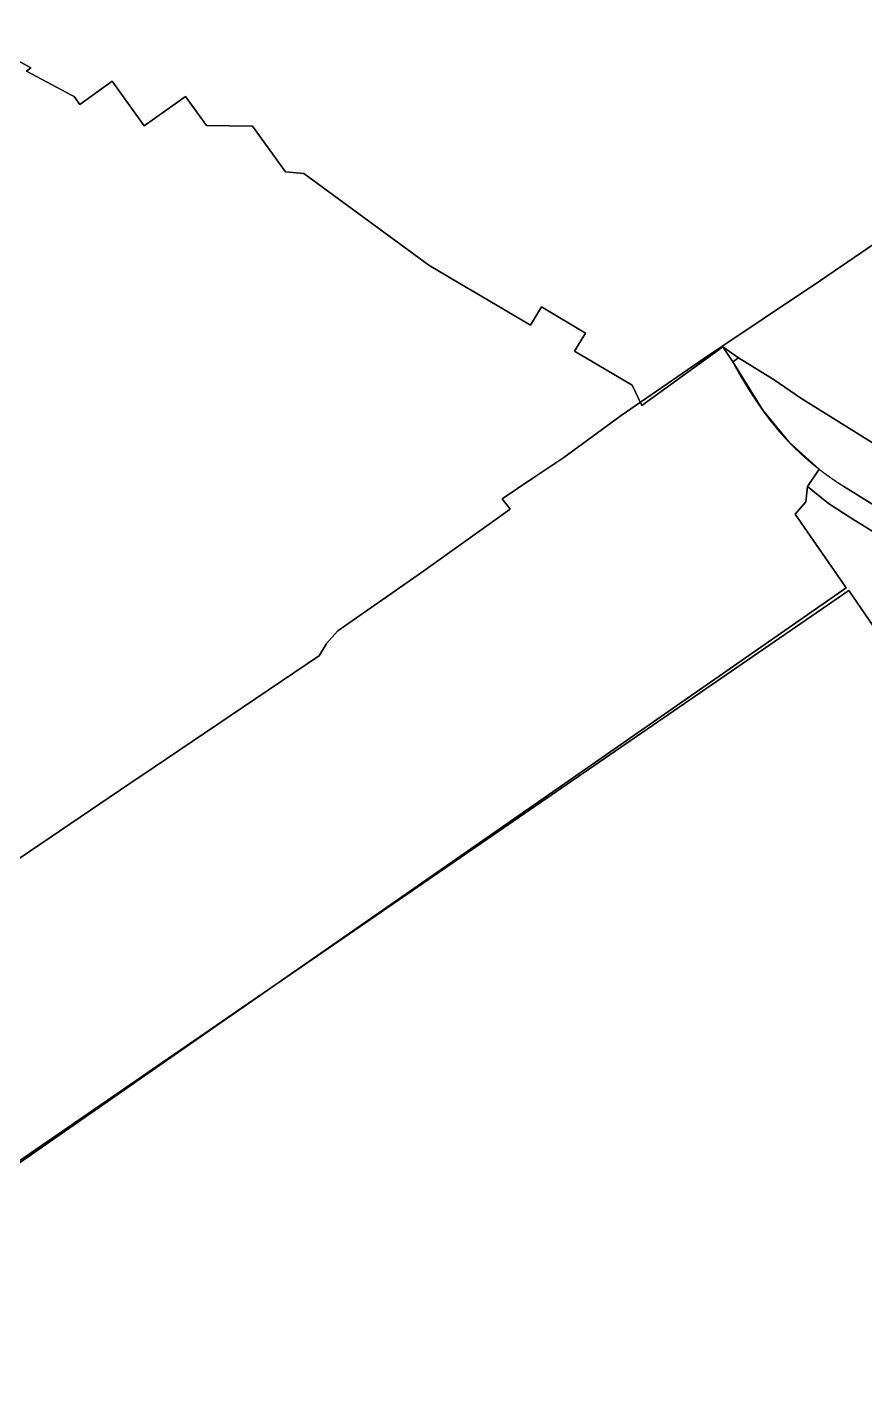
# Model space of a CAD drawing. Header units: inches. Extents: x 11258954 to 11313122, y 3645444 to 3695200.
# Drawn here: x 11295531 to 11296725, y 3674769 to 3676724 of the extents above; entities that cross this region are included whole.
import ezdxf

# ---------------------------------------------------------------- set-up
doc = ezdxf.new("R2010")
doc.units = ezdxf.units.IN
doc.header["$MEASUREMENT"] = 0
for name, color, linetype in [('SchoolBoardDistrict', 253, 'Continuous'), ('SchoolZone_Elementary', 251, 'Continuous'), ('SchoolZone_High', 63, 'Continuous'), ('SchoolZone_Middle', 154, 'Continuous')]:
    doc.layers.add(name, color=color, linetype=linetype)

msp = doc.modelspace()

# ---------------------------------------------------------------- linework, layer by layer
at = {"layer": 'SchoolBoardDistrict'}
for points in [[(11296749, 3676422.5), (11296662, 3676363), (11296581.699, 3676309.087), (11296528.523, 3676273.3855), (11296503, 3676256.25), (11296465, 3676230), (11296378, 3676170.5), (11296296, 3676110.25), (11296252, 3676080.875), (11296229.9935, 3676066.183), (11296208.1935, 3676051.629), (11296208.028, 3676051.5185), (11296208, 3676051.5), (11296208.028, 3676051.4635), (11296208.0565, 3676051.4275), (11296211.431, 3676047.07), (11296217.92, 3676038.6925), (11296217.9475, 3676038.657), (11296219.4295, 3676036.7455), (11296219.456, 3676036.7095), (11296093, 3675946.5), (11295973.9695, 3675863.049), (11295973.443, 3675862.471), (11295957.643, 3675845.1405), (11295957.0925, 3675844.206), (11295957.0795, 3675844.184), (11295947.66, 3675828.201), (11295947.606, 3675828.1095), (11295693.026, 3675655.768), (11295693, 3675655.75), (11295692.6885, 3675655.5945), (11295692, 3675655.25), (11295506.208, 3675529.3245)], [(11295506.208, 3675529.3245), (11295692, 3675655.25), (11295692.6885, 3675655.5945), (11295693, 3675655.75), (11295693.026, 3675655.768), (11295947.606, 3675828.1095), (11295947.66, 3675828.201), (11295957.0795, 3675844.184), (11295957.0925, 3675844.206), (11295957.643, 3675845.1405), (11295973.443, 3675862.471), (11295973.9695, 3675863.049), (11296093, 3675946.5), (11296219.456, 3676036.7095), (11296219.4295, 3676036.7455), (11296217.9475, 3676038.657), (11296217.92, 3676038.6925), (11296211.431, 3676047.07), (11296208.0565, 3676051.4275), (11296208.028, 3676051.4635), (11296208, 3676051.5), (11296208.028, 3676051.5185), (11296208.1935, 3676051.629), (11296229.9935, 3676066.183), (11296252, 3676080.875), (11296296, 3676110.25), (11296378, 3676170.5), (11296465, 3676230), (11296503, 3676256.25), (11296528.523, 3676273.3855), (11296581.699, 3676309.087), (11296662, 3676363), (11296749, 3676422.5)]]:
    msp.add_lwpolyline(points, dxfattribs=at)
at = {"layer": 'SchoolZone_Elementary'}
for points in [[(11295432, 3676724, 0), (11295536, 3676666.25, 0), (11295530, 3676661.75, 0), (11295594, 3676627.5, 0), (11295598, 3676625.5, 0), (11295606, 3676614, 0), (11295652, 3676647.25, 0), (11295697.6075, 3676583.733, 0), (11295756.756, 3676625.3835, 0), (11295786.3065, 3676584.253, 0), (11295852.221, 3676583.3085, 0), (11295899.221, 3676517.89, 0), (11295925.5265, 3676515.5485, 0), (11296103.6705, 3676384.7265, 0), (11296159.6415, 3676351.678, 0), (11296161.7055, 3676350.4595, 0), (11296248.7215, 3676299.0805, 0), (11296264.304, 3676325.474, 0), (11296326.8665, 3676287.9355, 0), (11296311.2605, 3676262.1505, 0), (11296383.2925, 3676219.622, 0), (11296393.7725, 3676213.4345, 0), (11296407.174, 3676184.658, 0), (11296522.8535, 3676268.1175, 0), (11296537.021, 3676246.9685, 0), (11296579.7195, 3676177.854, 0), (11296616.8636, 3676132.7589, 0), (11296660.1805, 3676093.5555, 0), (11296643.789, 3676069.068, 0), (11296641.086, 3676047.033, 0), (11296626.12, 3676029.733, 0), (11296698.954, 3675924.5345, 0), (11295884.1395, 3675357.5965, 0), (11295762.461, 3675272.934, 0), (11295096.654, 3674809.6735, 0)], [(11296763.808, 3676114.169, 0), (11296634.0025, 3676194.952, 0), (11296595.9585, 3676221.341, 0), (11296545.277, 3676252.646, 0), (11296522.8535, 3676268.1175, 0), (11296407.174, 3676184.658, 0), (11296393.7725, 3676213.4345, 0), (11296383.2925, 3676219.622, 0), (11296311.2605, 3676262.1505, 0), (11296326.8665, 3676287.9355, 0), (11296264.304, 3676325.474, 0), (11296248.7215, 3676299.0805, 0), (11296161.7055, 3676350.4595, 0), (11296159.6415, 3676351.678, 0), (11296103.6705, 3676384.7265, 0), (11295925.5265, 3676515.5485, 0), (11295899.221, 3676517.89, 0), (11295852.221, 3676583.3085, 0), (11295786.3065, 3676584.253, 0), (11295756.756, 3676625.3835, 0), (11295697.6075, 3676583.733, 0), (11295652, 3676647.25, 0), (11295606, 3676614, 0), (11295598, 3676625.5, 0), (11295594, 3676627.5, 0), (11295530, 3676661.75, 0), (11295536, 3676666.25, 0), (11295432, 3676724, 0)], [(11295096.654, 3674809.6735, 0), (11295762.461, 3675272.934, 0), (11295884.1395, 3675357.5965, 0), (11296698.954, 3675924.5345, 0), (11296626.12, 3676029.733, 0), (11296641.086, 3676047.033, 0), (11296643.789, 3676069.068, 0), (11296660.1805, 3676093.5555, 0), (11296616.8636, 3676132.7589, 0), (11296579.7195, 3676177.854, 0), (11296537.021, 3676246.9685, 0), (11296522.8535, 3676268.1175, 0), (11296545.277, 3676252.646, 0), (11296595.9585, 3676221.341, 0), (11296634.0025, 3676194.952, 0), (11296763.808, 3676114.169, 0)]]:
    msp.add_polyline3d(points, dxfattribs=at)
at = {"layer": 'SchoolZone_High'}
for points in [[(11296763.808, 3676114.169, 0), (11296634.0025, 3676194.952, 0), (11296595.9585, 3676221.341, 0), (11296545.277, 3676252.646, 0), (11296537.021, 3676246.9685, 0), (11296537.621, 3676245.8495, 0), (11296537.774, 3676245.5635, 0), (11296538.223, 3676244.7305, 0), (11296538.5305, 3676244.1605, 0), (11296538.8275, 3676243.613, 0), (11296539.2905, 3676242.7595, 0), (11296539.4335, 3676242.497, 0), (11296540.042, 3676241.3825, 0), (11296540.054, 3676241.36, 0), (11296540.653, 3676240.2685, 0), (11296540.821, 3676239.963, 0), (11296541.266, 3676239.156, 0), (11296541.591, 3676238.5675, 0), (11296541.881, 3676238.045, 0), (11296542.365, 3676237.1735, 0), (11296542.498, 3676236.935, 0), (11296543.1175, 3676235.8255, 0), (11296543.142, 3676235.782, 0), (11296543.739, 3676234.7185, 0), (11296543.9225, 3676234.392, 0), (11296544.3635, 3676233.6115, 0), (11296544.7065, 3676233.0045, 0), (11296544.9895, 3676232.507, 0), (11296545.494, 3676231.6185, 0), (11296545.617, 3676231.403, 0), (11296546.2475, 3676230.299, 0), (11296546.2845, 3676230.2345, 0), (11296546.88, 3676229.1975, 0), (11296547.0785, 3676228.852, 0), (11296547.5145, 3676228.0975, 0), (11296547.876, 3676227.472, 0), (11296548.1515, 3676226.998, 0), (11296548.677, 3676226.094, 0), (11296548.79, 3676225.9005, 0), (11296549.4305, 3676224.8045, 0), (11296549.4815, 3676224.7175, 0), (11296550.0745, 3676223.709, 0), (11296550.289, 3676223.3435, 0), (11296550.7195, 3676222.6145, 0), (11296551.1, 3676221.971, 0), (11296551.3665, 3676221.5225, 0), (11296551.9145, 3676220.601, 0), (11296552.0165, 3676220.43, 0), (11296552.668, 3676219.3395, 0), (11296552.732, 3676219.2325, 0), (11296553.322, 3676218.2505, 0), (11296553.553, 3676217.8665, 0), (11296553.9775, 3676217.164, 0), (11296554.3775, 3676216.5025, 0), (11296554.636, 3676216.077, 0), (11296555.2055, 3676215.14, 0), (11296555.296, 3676214.9915, 0), (11296555.9585, 3676213.9075, 0), (11296556.0365, 3676213.78, 0), (11296556.623, 3676212.8255, 0), (11296556.871, 3676212.422, 0), (11296557.2895, 3676211.744, 0), (11296557.7085, 3676211.0655, 0), (11296557.958, 3676210.6635, 0), (11296558.55, 3676209.7115, 0), (11296558.629, 3676209.585, 0), (11296559.3015, 3676208.508, 0), (11296559.394, 3676208.36, 0), (11296559.9765, 3676207.4325, 0), (11296560.242, 3676207.01, 0), (11296560.6535, 3676206.358, 0), (11296561.093, 3676205.662, 0), (11296561.333, 3676205.284, 0), (11296561.9475, 3676204.3165, 0), (11296562.014, 3676204.212, 0), (11296562.6975, 3676203.141, 0), (11296562.805, 3676202.973, 0), (11296563.383, 3676202.0725, 0), (11296563.666, 3676201.6315, 0), (11296564.0705, 3676201.004, 0), (11296564.53, 3676200.292, 0), (11296564.76, 3676199.937, 0), (11296565.3975, 3676198.9545, 0), (11296565.4515, 3676198.8715, 0), (11296566.1455, 3676197.8075, 0), (11296566.2685, 3676197.6195, 0), (11296566.8415, 3676196.7455, 0), (11296567.1425, 3676196.2865, 0), (11296567.5395, 3676195.684, 0), (11296568.0195, 3676194.956, 0), (11296568.2395, 3676194.624, 0), (11296568.9005, 3676193.627, 0), (11296568.9415, 3676193.565, 0), (11296569.6455, 3676192.508, 0), (11296569.784, 3676192.3005, 0), (11296570.352, 3676191.4525, 0), (11296570.671, 3676190.9765, 0), (11296571.0605, 3676190.398, 0), (11296571.5615, 3676189.654, 0), (11296571.771, 3676189.345, 0), (11296572.455, 3676188.334, 0), (11296572.4825, 3676188.2935, 0), (11296573.1975, 3676187.243, 0), (11296573.352, 3676187.0165, 0), (11296573.914, 3676186.195, 0), (11296574.252, 3676185.701, 0), (11296574.6325, 3676185.1475, 0), (11296575.155, 3676184.3875, 0), (11296575.353, 3676184.101, 0), (11296576.0615, 3676183.076, 0), (11296576.075, 3676183.0565, 0), (11296576.8, 3676182.013, 0), (11296576.971, 3676181.7675, 0), (11296577.527, 3676180.9715, 0), (11296577.884, 3676180.4605, 0), (11296578.2555, 3676179.931, 0), (11296578.8, 3676179.156, 0), (11296578.9865, 3676178.8915, 0), (11296579.7195, 3676177.854, 0), (11296580.293, 3676177.046, 0), (11296580.4475, 3676176.8285, 0), (11296580.869, 3676176.239, 0), (11296581.179, 3676175.8055, 0), (11296581.446, 3676175.4345, 0), (11296581.9135, 3676174.785, 0), (11296582.0255, 3676174.6305, 0), (11296582.607, 3676173.827, 0), (11296582.651, 3676173.7665, 0), (11296583.1905, 3676173.0265, 0), (11296583.392, 3676172.7505, 0), (11296583.7765, 3676172.227, 0), (11296584.1365, 3676171.737, 0), (11296584.364, 3676171.4285, 0), (11296584.8835, 3676170.7255, 0), (11296584.9535, 3676170.6315, 0), (11296585.5445, 3676169.8365, 0), (11296585.634, 3676169.7165, 0), (11296586.138, 3676169.0425, 0), (11296586.3875, 3676168.7095, 0), (11296586.7335, 3676168.2505, 0), (11296587.1445, 3676167.7055, 0), (11296587.331, 3676167.4595, 0), (11296587.9045, 3676166.7035, 0), (11296587.93, 3676166.67, 0), (11296588.5315, 3676165.882, 0), (11296588.6675, 3676165.704, 0), (11296589.1345, 3676165.0965, 0), (11296589.434, 3676164.707, 0), (11296589.7405, 3676164.311, 0), (11296590.2035, 3676163.712, 0), (11296590.3475, 3676163.5275, 0), (11296590.956, 3676162.7455, 0), (11296590.976, 3676162.72, 0), (11296591.567, 3676161.9655, 0), (11296591.7515, 3676161.73, 0), (11296592.18, 3676161.186, 0), (11296592.53, 3676160.7425, 0), (11296592.7945, 3676160.409, 0), (11296593.312, 3676159.7575, 0), (11296593.411, 3676159.6335, 0), (11296594.03, 3676158.8585, 0), (11296594.097, 3676158.775, 0), (11296594.6505, 3676158.0865, 0), (11296594.885, 3676157.795, 0), (11296595.273, 3676157.3155, 0), (11296595.676, 3676156.8175, 0), (11296595.8975, 3676156.5455, 0), (11296596.47, 3676155.8425, 0), (11296596.524, 3676155.777, 0), (11296597.152, 3676155.0105, 0), (11296597.2675, 3676154.87, 0), (11296597.7825, 3676154.2455, 0), (11296598.0675, 3676153.9, 0), (11296598.4145, 3676153.482, 0), (11296598.871, 3676152.9325, 0), (11296599.048, 3676152.7205, 0), (11296599.6775, 3676151.9675, 0), (11296599.684, 3676151.9595, 0), (11296600.3215, 3676151.201, 0), (11296600.4865, 3676151.005, 0), (11296600.9615, 3676150.444, 0), (11296601.299, 3676150.0455, 0), (11296601.603, 3676149.6885, 0), (11296602.1145, 3676149.088, 0), (11296602.246, 3676148.9345, 0), (11296602.891, 3676148.182, 0), (11296602.933, 3676148.133, 0), (11296603.5385, 3676147.4315, 0), (11296603.7545, 3676147.181, 0), (11296604.187, 3676146.6825, 0), (11296604.579, 3676146.2315, 0), (11296604.838, 3676145.9345, 0), (11296605.406, 3676145.2845, 0), (11296605.49, 3676145.189, 0), (11296606.145, 3676144.444, 0), (11296606.2365, 3676144.34, 0), (11296606.8015, 3676143.702, 0), (11296607.07, 3676143.3985, 0), (11296607.459, 3676142.961, 0), (11296607.906, 3676142.459, 0), (11296608.119, 3676142.221, 0), (11296608.7455, 3676141.5225, 0), (11296608.781, 3676141.483, 0), (11296609.4445, 3676140.7475, 0), (11296609.5875, 3676140.589, 0), (11296610.11, 3676140.013, 0), (11296610.4325, 3676139.6575, 0), (11296610.777, 3676139.2805, 0), (11296611.281, 3676138.729, 0), (11296611.4465, 3676138.5485, 0), (11296612.1165, 3676137.819, 0), (11296612.1315, 3676137.803, 0), (11296612.79, 3676137.091, 0), (11296612.9855, 3676136.88, 0), (11296613.4645, 3676136.3655, 0), (11296613.8425, 3676135.9595, 0), (11296614.141, 3676135.6405, 0), (11296614.702, 3676135.0415, 0), (11296614.8185, 3676134.9175, 0), (11296615.4985, 3676134.1965, 0), (11296615.5645, 3676134.1265, 0), (11296616.1805, 3676133.477, 0), (11296616.43, 3676133.214, 0), (11296616.864, 3676132.7595, 0), (11296617.298, 3676132.3045, 0), (11296617.549, 3676132.043, 0), (11296618.1695, 3676131.3975, 0), (11296618.236, 3676131.329, 0), (11296618.9245, 3676130.616, 0), (11296619.043, 3676130.4935, 0), (11296619.6155, 3676129.905, 0), (11296619.92, 3676129.592, 0), (11296620.307, 3676129.196, 0), (11296620.7995, 3676128.693, 0), (11296621.001, 3676128.488, 0), (11296621.682, 3676127.797, 0), (11296621.6965, 3676127.7825, 0), (11296622.3945, 3676127.078, 0), (11296622.5675, 3676126.904, 0), (11296623.094, 3676126.376, 0), (11296623.4555, 3676126.014, 0), (11296623.795, 3676125.676, 0), (11296624.3465, 3676125.126, 0), (11296624.4975, 3676124.9765, 0), (11296625.202, 3676124.279, 0), (11296625.24, 3676124.2415, 0), (11296625.908, 3676123.5845, 0), (11296626.1365, 3676123.3595, 0), (11296626.616, 3676122.891, 0), (11296627.0355, 3676122.4805, 0), (11296627.3255, 3676122.199, 0), (11296627.9375, 3676121.604, 0), (11296628.037, 3676121.508, 0), (11296628.7495, 3676120.82, 0), (11296628.842, 3676120.7305, 0), (11296629.4645, 3676120.1335, 0), (11296629.7495, 3676119.86, 0), (11296630.181, 3676119.449, 0), (11296630.66, 3676118.9925, 0), (11296630.8995, 3676118.765, 0), (11296631.5725, 3676118.1275, 0), (11296631.619, 3676118.0835, 0), (11296632.3405, 3676117.405, 0), (11296632.4885, 3676117.2655, 0), (11296633.0635, 3676116.7275, 0), (11296633.4065, 3676116.4065, 0), (11296633.789, 3676116.0505, 0), (11296634.3275, 3676115.55, 0), (11296634.515, 3676115.377, 0), (11296635.2435, 3676114.704, 0), (11296635.2515, 3676114.697, 0), (11296635.9735, 3676114.0345, 0), (11296636.178, 3676113.8465, 0), (11296636.705, 3676113.366, 0), (11296637.107, 3676112.999, 0), (11296637.438, 3676112.699, 0), (11296638.0385, 3676112.1545, 0), (11296638.173, 3676112.033, 0), (11296638.9095, 3676111.3705, 0), (11296638.973, 3676111.313, 0), (11296639.6475, 3676110.709, 0), (11296639.91, 3676110.474, 0), (11296640.3875, 3676110.0495, 0), (11296640.8495, 3676109.6385, 0), (11296641.1285, 3676109.392, 0), (11296641.792, 3676108.8055, 0), (11296641.872, 3676108.735, 0), (11296642.6165, 3676108.0815, 0), (11296642.7365, 3676107.976, 0), (11296643.3625, 3676107.43, 0), (11296643.684, 3676107.149, 0), (11296644.1105, 3676106.7795, 0), (11296644.634, 3676106.325, 0), (11296644.86, 3676106.13, 0), (11296645.587, 3676105.504, 0), (11296645.6105, 3676105.484, 0), (11296646.364, 3676104.839, 0), (11296646.542, 3676104.6865, 0), (11296647.1185, 3676104.196, 0), (11296647.5, 3676103.8715, 0), (11296647.874, 3676103.5555, 0), (11296648.4605, 3676103.0595, 0), (11296648.6315, 3676102.9155, 0), (11296649.3905, 3676102.278, 0), (11296649.423, 3676102.251, 0), (11296650.151, 3676101.6435, 0), (11296650.3885, 3676101.445, 0), (11296650.913, 3676101.01, 0), (11296651.3565, 3676100.642, 0), (11296651.6765, 3676100.3785, 0), (11296652.327, 3676099.8425, 0), (11296652.442, 3676099.7485, 0), (11296653.2095, 3676099.12, 0), (11296653.3, 3676099.046, 0), (11296653.9775, 3676098.495, 0), (11296654.2755, 3676098.2525, 0), (11296654.748, 3676097.8705, 0), (11296655.2535, 3676097.462, 0), (11296655.5195, 3676097.2485, 0), (11296656.234, 3676096.6745, 0), (11296656.2925, 3676096.6275, 0), (11296657.067, 3676096.0095, 0), (11296657.217, 3676095.89, 0), (11296657.843, 3676095.3935, 0), (11296658.2025, 3676095.1085, 0), (11296658.6205, 3676094.7795, 0), (11296659.19, 3676094.3305, 0), (11296659.4, 3676094.166, 0), (11296660.1805, 3676093.5555, 0), (11296643.789, 3676069.068, 0), (11296641.086, 3676047.033, 0), (11296626.12, 3676029.733, 0), (11296698.954, 3675924.5345, 0), (11295884.1395, 3675357.5965, 0), (11295762.461, 3675272.934, 0), (11295096.654, 3674809.6735, 0)], [(11295096.654, 3674809.6735, 0), (11295762.461, 3675272.934, 0), (11295884.1395, 3675357.5965, 0), (11296698.954, 3675924.5345, 0), (11296626.12, 3676029.733, 0), (11296641.086, 3676047.033, 0), (11296643.789, 3676069.068, 0), (11296660.1805, 3676093.5555, 0), (11296659.4, 3676094.166, 0), (11296659.19, 3676094.3305, 0), (11296658.6205, 3676094.7795, 0), (11296658.2025, 3676095.1085, 0), (11296657.843, 3676095.3935, 0), (11296657.217, 3676095.89, 0), (11296657.067, 3676096.0095, 0), (11296656.2925, 3676096.6275, 0), (11296656.234, 3676096.6745, 0), (11296655.5195, 3676097.2485, 0), (11296655.2535, 3676097.462, 0), (11296654.748, 3676097.8705, 0), (11296654.2755, 3676098.2525, 0), (11296653.9775, 3676098.495, 0), (11296653.3, 3676099.046, 0), (11296653.2095, 3676099.12, 0), (11296652.442, 3676099.7485, 0), (11296652.327, 3676099.8425, 0), (11296651.6765, 3676100.3785, 0), (11296651.3565, 3676100.642, 0), (11296650.913, 3676101.01, 0), (11296650.3885, 3676101.445, 0), (11296650.151, 3676101.6435, 0), (11296649.423, 3676102.251, 0), (11296649.3905, 3676102.278, 0), (11296648.6315, 3676102.9155, 0), (11296648.4605, 3676103.0595, 0), (11296647.874, 3676103.5555, 0), (11296647.5, 3676103.8715, 0), (11296647.1185, 3676104.196, 0), (11296646.542, 3676104.6865, 0), (11296646.364, 3676104.839, 0), (11296645.6105, 3676105.484, 0), (11296645.587, 3676105.504, 0), (11296644.86, 3676106.13, 0), (11296644.634, 3676106.325, 0), (11296644.1105, 3676106.7795, 0), (11296643.684, 3676107.149, 0), (11296643.3625, 3676107.43, 0), (11296642.7365, 3676107.976, 0), (11296642.6165, 3676108.0815, 0), (11296641.872, 3676108.735, 0), (11296641.792, 3676108.8055, 0), (11296641.1285, 3676109.392, 0), (11296640.8495, 3676109.6385, 0), (11296640.3875, 3676110.0495, 0), (11296639.91, 3676110.474, 0), (11296639.6475, 3676110.709, 0), (11296638.973, 3676111.313, 0), (11296638.9095, 3676111.3705, 0), (11296638.173, 3676112.033, 0), (11296638.0385, 3676112.1545, 0), (11296637.438, 3676112.699, 0), (11296637.107, 3676112.999, 0), (11296636.705, 3676113.366, 0), (11296636.178, 3676113.8465, 0), (11296635.9735, 3676114.0345, 0), (11296635.2515, 3676114.697, 0), (11296635.2435, 3676114.704, 0), (11296634.515, 3676115.377, 0), (11296634.3275, 3676115.55, 0), (11296633.789, 3676116.0505, 0), (11296633.4065, 3676116.4065, 0), (11296633.0635, 3676116.7275, 0), (11296632.4885, 3676117.2655, 0), (11296632.3405, 3676117.405, 0), (11296631.619, 3676118.0835, 0), (11296631.5725, 3676118.1275, 0), (11296630.8995, 3676118.765, 0), (11296630.66, 3676118.9925, 0), (11296630.181, 3676119.449, 0), (11296629.7495, 3676119.86, 0), (11296629.4645, 3676120.1335, 0), (11296628.842, 3676120.7305, 0), (11296628.7495, 3676120.82, 0), (11296628.037, 3676121.508, 0), (11296627.9375, 3676121.604, 0), (11296627.3255, 3676122.199, 0), (11296627.0355, 3676122.4805, 0), (11296626.616, 3676122.891, 0), (11296626.1365, 3676123.3595, 0), (11296625.908, 3676123.5845, 0), (11296625.24, 3676124.2415, 0), (11296625.202, 3676124.279, 0), (11296624.4975, 3676124.9765, 0), (11296624.3465, 3676125.126, 0), (11296623.795, 3676125.676, 0), (11296623.4555, 3676126.014, 0), (11296623.094, 3676126.376, 0), (11296622.5675, 3676126.904, 0), (11296622.3945, 3676127.078, 0), (11296621.6965, 3676127.7825, 0), (11296621.682, 3676127.797, 0), (11296621.001, 3676128.488, 0), (11296620.7995, 3676128.693, 0), (11296620.307, 3676129.196, 0), (11296619.92, 3676129.592, 0), (11296619.6155, 3676129.905, 0), (11296619.043, 3676130.4935, 0), (11296618.9245, 3676130.616, 0), (11296618.236, 3676131.329, 0), (11296618.1695, 3676131.3975, 0), (11296617.549, 3676132.043, 0), (11296617.298, 3676132.3045, 0), (11296616.864, 3676132.7595, 0), (11296616.43, 3676133.214, 0), (11296616.1805, 3676133.477, 0), (11296615.5645, 3676134.1265, 0), (11296615.4985, 3676134.1965, 0), (11296614.8185, 3676134.9175, 0), (11296614.702, 3676135.0415, 0), (11296614.141, 3676135.6405, 0), (11296613.8425, 3676135.9595, 0), (11296613.4645, 3676136.3655, 0), (11296612.9855, 3676136.88, 0), (11296612.79, 3676137.091, 0), (11296612.1315, 3676137.803, 0), (11296612.1165, 3676137.819, 0), (11296611.4465, 3676138.5485, 0), (11296611.281, 3676138.729, 0), (11296610.777, 3676139.2805, 0), (11296610.4325, 3676139.6575, 0), (11296610.11, 3676140.013, 0), (11296609.5875, 3676140.589, 0), (11296609.4445, 3676140.7475, 0), (11296608.781, 3676141.483, 0), (11296608.7455, 3676141.5225, 0), (11296608.119, 3676142.221, 0), (11296607.906, 3676142.459, 0), (11296607.459, 3676142.961, 0), (11296607.07, 3676143.3985, 0), (11296606.8015, 3676143.702, 0), (11296606.2365, 3676144.34, 0), (11296606.145, 3676144.444, 0), (11296605.49, 3676145.189, 0), (11296605.406, 3676145.2845, 0), (11296604.838, 3676145.9345, 0), (11296604.579, 3676146.2315, 0), (11296604.187, 3676146.6825, 0), (11296603.7545, 3676147.181, 0), (11296603.5385, 3676147.4315, 0), (11296602.933, 3676148.133, 0), (11296602.891, 3676148.182, 0), (11296602.246, 3676148.9345, 0), (11296602.1145, 3676149.088, 0), (11296601.603, 3676149.6885, 0), (11296601.299, 3676150.0455, 0), (11296600.9615, 3676150.444, 0), (11296600.4865, 3676151.005, 0), (11296600.3215, 3676151.201, 0), (11296599.684, 3676151.9595, 0), (11296599.6775, 3676151.9675, 0), (11296599.048, 3676152.7205, 0), (11296598.871, 3676152.9325, 0), (11296598.4145, 3676153.482, 0), (11296598.0675, 3676153.9, 0), (11296597.7825, 3676154.2455, 0), (11296597.2675, 3676154.87, 0), (11296597.152, 3676155.0105, 0), (11296596.524, 3676155.777, 0), (11296596.47, 3676155.8425, 0), (11296595.8975, 3676156.5455, 0), (11296595.676, 3676156.8175, 0), (11296595.273, 3676157.3155, 0), (11296594.885, 3676157.795, 0), (11296594.6505, 3676158.0865, 0), (11296594.097, 3676158.775, 0), (11296594.03, 3676158.8585, 0), (11296593.411, 3676159.6335, 0), (11296593.312, 3676159.7575, 0), (11296592.7945, 3676160.409, 0), (11296592.53, 3676160.7425, 0), (11296592.18, 3676161.186, 0), (11296591.7515, 3676161.73, 0), (11296591.567, 3676161.9655, 0), (11296590.976, 3676162.72, 0), (11296590.956, 3676162.7455, 0), (11296590.3475, 3676163.5275, 0), (11296590.2035, 3676163.712, 0), (11296589.7405, 3676164.311, 0), (11296589.434, 3676164.707, 0), (11296589.1345, 3676165.0965, 0), (11296588.6675, 3676165.704, 0), (11296588.5315, 3676165.882, 0), (11296587.93, 3676166.67, 0), (11296587.9045, 3676166.7035, 0), (11296587.331, 3676167.4595, 0), (11296587.1445, 3676167.7055, 0), (11296586.7335, 3676168.2505, 0), (11296586.3875, 3676168.7095, 0), (11296586.138, 3676169.0425, 0), (11296585.634, 3676169.7165, 0), (11296585.5445, 3676169.8365, 0), (11296584.9535, 3676170.6315, 0), (11296584.8835, 3676170.7255, 0), (11296584.364, 3676171.4285, 0), (11296584.1365, 3676171.737, 0), (11296583.7765, 3676172.227, 0), (11296583.392, 3676172.7505, 0), (11296583.1905, 3676173.0265, 0), (11296582.651, 3676173.7665, 0), (11296582.607, 3676173.827, 0), (11296582.0255, 3676174.6305, 0), (11296581.9135, 3676174.785, 0), (11296581.446, 3676175.4345, 0), (11296581.179, 3676175.8055, 0), (11296580.869, 3676176.239, 0), (11296580.4475, 3676176.8285, 0), (11296580.293, 3676177.046, 0), (11296579.7195, 3676177.854, 0), (11296578.9865, 3676178.8915, 0), (11296578.8, 3676179.156, 0), (11296578.2555, 3676179.931, 0), (11296577.884, 3676180.4605, 0), (11296577.527, 3676180.9715, 0), (11296576.971, 3676181.7675, 0), (11296576.8, 3676182.013, 0), (11296576.075, 3676183.0565, 0), (11296576.0615, 3676183.076, 0), (11296575.353, 3676184.101, 0), (11296575.155, 3676184.3875, 0), (11296574.6325, 3676185.1475, 0), (11296574.252, 3676185.701, 0), (11296573.914, 3676186.195, 0), (11296573.352, 3676187.0165, 0), (11296573.1975, 3676187.243, 0), (11296572.4825, 3676188.2935, 0), (11296572.455, 3676188.334, 0), (11296571.771, 3676189.345, 0), (11296571.5615, 3676189.654, 0), (11296571.0605, 3676190.398, 0), (11296570.671, 3676190.9765, 0), (11296570.352, 3676191.4525, 0), (11296569.784, 3676192.3005, 0), (11296569.6455, 3676192.508, 0), (11296568.9415, 3676193.565, 0), (11296568.9005, 3676193.627, 0), (11296568.2395, 3676194.624, 0), (11296568.0195, 3676194.956, 0), (11296567.5395, 3676195.684, 0), (11296567.1425, 3676196.2865, 0), (11296566.8415, 3676196.7455, 0), (11296566.2685, 3676197.6195, 0), (11296566.1455, 3676197.8075, 0), (11296565.4515, 3676198.8715, 0), (11296565.3975, 3676198.9545, 0), (11296564.76, 3676199.937, 0), (11296564.53, 3676200.292, 0), (11296564.0705, 3676201.004, 0), (11296563.666, 3676201.6315, 0), (11296563.383, 3676202.0725, 0), (11296562.805, 3676202.973, 0), (11296562.6975, 3676203.141, 0), (11296562.014, 3676204.212, 0), (11296561.9475, 3676204.3165, 0), (11296561.333, 3676205.284, 0), (11296561.093, 3676205.662, 0), (11296560.6535, 3676206.358, 0), (11296560.242, 3676207.01, 0), (11296559.9765, 3676207.4325, 0), (11296559.394, 3676208.36, 0), (11296559.3015, 3676208.508, 0), (11296558.629, 3676209.585, 0), (11296558.55, 3676209.7115, 0), (11296557.958, 3676210.6635, 0), (11296557.7085, 3676211.0655, 0), (11296557.2895, 3676211.744, 0), (11296556.871, 3676212.422, 0), (11296556.623, 3676212.8255, 0), (11296556.0365, 3676213.78, 0), (11296555.9585, 3676213.9075, 0), (11296555.296, 3676214.9915, 0), (11296555.2055, 3676215.14, 0), (11296554.636, 3676216.077, 0), (11296554.3775, 3676216.5025, 0), (11296553.9775, 3676217.164, 0), (11296553.553, 3676217.8665, 0), (11296553.322, 3676218.2505, 0), (11296552.732, 3676219.2325, 0), (11296552.668, 3676219.3395, 0), (11296552.0165, 3676220.43, 0), (11296551.9145, 3676220.601, 0), (11296551.3665, 3676221.5225, 0), (11296551.1, 3676221.971, 0), (11296550.7195, 3676222.6145, 0), (11296550.289, 3676223.3435, 0), (11296550.0745, 3676223.709, 0), (11296549.4815, 3676224.7175, 0), (11296549.4305, 3676224.8045, 0), (11296548.79, 3676225.9005, 0), (11296548.677, 3676226.094, 0), (11296548.1515, 3676226.998, 0), (11296547.876, 3676227.472, 0), (11296547.5145, 3676228.0975, 0), (11296547.0785, 3676228.852, 0), (11296546.88, 3676229.1975, 0), (11296546.2845, 3676230.2345, 0), (11296546.2475, 3676230.299, 0), (11296545.617, 3676231.403, 0), (11296545.494, 3676231.6185, 0), (11296544.9895, 3676232.507, 0), (11296544.7065, 3676233.0045, 0), (11296544.3635, 3676233.6115, 0), (11296543.9225, 3676234.392, 0), (11296543.739, 3676234.7185, 0), (11296543.142, 3676235.782, 0), (11296543.1175, 3676235.8255, 0), (11296542.498, 3676236.935, 0), (11296542.365, 3676237.1735, 0), (11296541.881, 3676238.045, 0), (11296541.591, 3676238.5675, 0), (11296541.266, 3676239.156, 0), (11296540.821, 3676239.963, 0), (11296540.653, 3676240.2685, 0), (11296540.054, 3676241.36, 0), (11296540.042, 3676241.3825, 0), (11296539.4335, 3676242.497, 0), (11296539.2905, 3676242.7595, 0), (11296538.8275, 3676243.613, 0), (11296538.5305, 3676244.1605, 0), (11296538.223, 3676244.7305, 0), (11296537.774, 3676245.5635, 0), (11296537.621, 3676245.8495, 0), (11296537.021, 3676246.9685, 0), (11296545.277, 3676252.646, 0), (11296595.9585, 3676221.341, 0), (11296634.0025, 3676194.952, 0), (11296763.808, 3676114.169, 0)]]:
    msp.add_polyline3d(points, dxfattribs=at)
at = {"layer": 'SchoolZone_Middle'}
for points in [[(11296782.919, 3676014.7515, 0), (11296695.468, 3676068.9605, 0), (11296694.637, 3676069.4775, 0), (11296694.424, 3676069.61, 0), (11296693.8085, 3676069.9955, 0), (11296693.382, 3676070.2625, 0), (11296692.98, 3676070.516, 0), (11296692.342, 3676070.9185, 0), (11296692.153, 3676071.0385, 0), (11296691.327, 3676071.563, 0), (11296691.304, 3676071.5775, 0), (11296690.5035, 3676072.089, 0), (11296690.268, 3676072.2395, 0), (11296689.6805, 3676072.6175, 0), (11296689.234, 3676072.905, 0), (11296688.859, 3676073.148, 0), (11296688.202, 3676073.5735, 0), (11296688.038, 3676073.6805, 0), (11296687.219, 3676074.2145, 0), (11296687.172, 3676074.245, 0), (11296686.401, 3676074.7515, 0), (11296686.1445, 3676074.92, 0), (11296685.585, 3676075.29, 0), (11296685.119, 3676075.598, 0), (11296684.77, 3676075.83, 0), (11296684.095, 3676076.2795, 0), (11296683.9555, 3676076.373, 0), (11296683.143, 3676076.917, 0), (11296683.0735, 3676076.9635, 0), (11296682.3325, 3676077.4635, 0), (11296682.0545, 3676077.651, 0), (11296681.5225, 3676078.012, 0), (11296681.037, 3676078.3415, 0), (11296680.714, 3676078.5625, 0), (11296680.022, 3676079.0355, 0), (11296679.9065, 3676079.115, 0), (11296679.101, 3676079.6685, 0), (11296679.009, 3676079.732, 0), (11296678.297, 3676080.225, 0), (11296677.998, 3676080.432, 0), (11296677.4935, 3676080.784, 0), (11296676.9895, 3676081.1355, 0), (11296676.692, 3676081.344, 0), (11296675.983, 3676081.8415, 0), (11296675.892, 3676081.906, 0), (11296675.0925, 3676082.47, 0), (11296674.9785, 3676082.5505, 0), (11296674.295, 3676083.0365, 0), (11296673.9765, 3676083.263, 0), (11296673.499, 3676083.6045, 0), (11296672.9765, 3676083.9785, 0), (11296672.704, 3676084.1745, 0), (11296671.9785, 3676084.697, 0), (11296671.9105, 3676084.746, 0), (11296671.119, 3676085.32, 0), (11296670.983, 3676085.4185, 0), (11296670.3285, 3676085.896, 0), (11296669.9895, 3676086.143, 0), (11296669.5395, 3676086.4735, 0), (11296668.9985, 3676086.8705, 0), (11296668.751, 3676087.0535, 0), (11296668.0095, 3676087.6015, 0), (11296667.965, 3676087.6345, 0), (11296667.18, 3676088.218, 0), (11296667.023, 3676088.335, 0), (11296666.3965, 3676088.804, 0), (11296666.0385, 3676089.072, 0), (11296665.615, 3676089.391, 0), (11296665.0565, 3676089.8115, 0), (11296664.834, 3676089.9805, 0), (11296664.077, 3676090.5545, 0), (11296664.055, 3676090.5715, 0), (11296663.277, 3676091.164, 0), (11296663.099, 3676091.3, 0), (11296662.501, 3676091.7595, 0), (11296662.124, 3676092.049, 0), (11296661.7265, 3676092.356, 0), (11296661.151, 3676092.8005, 0), (11296660.952, 3676092.955, 0), (11296660.1805, 3676093.5555, 0), (11296643.789, 3676069.068, 0), (11296673.5755, 3676044.881, 0), (11296708.2325, 3676022.1795, 0), (11296779.9575, 3675977.98, 0)], [(11296779.9575, 3675977.98, 0), (11296708.2325, 3676022.1795, 0), (11296673.5755, 3676044.881, 0), (11296643.789, 3676069.068, 0), (11296660.1805, 3676093.5555, 0), (11296660.952, 3676092.955, 0), (11296661.151, 3676092.8005, 0), (11296661.7265, 3676092.356, 0), (11296662.124, 3676092.049, 0), (11296662.501, 3676091.7595, 0), (11296663.099, 3676091.3, 0), (11296663.277, 3676091.164, 0), (11296664.055, 3676090.5715, 0), (11296664.077, 3676090.5545, 0), (11296664.834, 3676089.9805, 0), (11296665.0565, 3676089.8115, 0), (11296665.615, 3676089.391, 0), (11296666.0385, 3676089.072, 0), (11296666.3965, 3676088.804, 0), (11296667.023, 3676088.335, 0), (11296667.18, 3676088.218, 0), (11296667.965, 3676087.6345, 0), (11296668.0095, 3676087.6015, 0), (11296668.751, 3676087.0535, 0), (11296668.9985, 3676086.8705, 0), (11296669.5395, 3676086.4735, 0), (11296669.9895, 3676086.143, 0), (11296670.3285, 3676085.896, 0), (11296670.983, 3676085.4185, 0), (11296671.119, 3676085.32, 0), (11296671.9105, 3676084.746, 0), (11296671.9785, 3676084.697, 0), (11296672.704, 3676084.1745, 0), (11296672.9765, 3676083.9785, 0), (11296673.499, 3676083.6045, 0), (11296673.9765, 3676083.263, 0), (11296674.295, 3676083.0365, 0), (11296674.9785, 3676082.5505, 0), (11296675.0925, 3676082.47, 0), (11296675.892, 3676081.906, 0), (11296675.983, 3676081.8415, 0), (11296676.692, 3676081.344, 0), (11296676.9895, 3676081.1355, 0), (11296677.4935, 3676080.784, 0), (11296677.998, 3676080.432, 0), (11296678.297, 3676080.225, 0), (11296679.009, 3676079.732, 0), (11296679.101, 3676079.6685, 0), (11296679.9065, 3676079.115, 0), (11296680.022, 3676079.0355, 0), (11296680.714, 3676078.5625, 0), (11296681.037, 3676078.3415, 0), (11296681.5225, 3676078.012, 0), (11296682.0545, 3676077.651, 0), (11296682.3325, 3676077.4635, 0), (11296683.0735, 3676076.9635, 0), (11296683.143, 3676076.917, 0), (11296683.9555, 3676076.373, 0), (11296684.095, 3676076.2795, 0), (11296684.77, 3676075.83, 0), (11296685.119, 3676075.598, 0), (11296685.585, 3676075.29, 0), (11296686.1445, 3676074.92, 0), (11296686.401, 3676074.7515, 0), (11296687.172, 3676074.245, 0), (11296687.219, 3676074.2145, 0), (11296688.038, 3676073.6805, 0), (11296688.202, 3676073.5735, 0), (11296688.859, 3676073.148, 0), (11296689.234, 3676072.905, 0), (11296689.6805, 3676072.6175, 0), (11296690.268, 3676072.2395, 0), (11296690.5035, 3676072.089, 0), (11296691.304, 3676071.5775, 0), (11296691.327, 3676071.563, 0), (11296692.153, 3676071.0385, 0), (11296692.342, 3676070.9185, 0), (11296692.98, 3676070.516, 0), (11296693.382, 3676070.2625, 0), (11296693.8085, 3676069.9955, 0), (11296694.424, 3676069.61, 0), (11296694.637, 3676069.4775, 0), (11296695.468, 3676068.9605, 0), (11296782.919, 3676014.7515, 0)], [(11296923.6505, 3675598.1555, 0), (11296702.8025, 3675920.6435, 0), (11295884.1395, 3675357.5965, 0), (11295762.033, 3675273.616, 0), (11294031.296, 3674083.277, 0)], [(11294031.296, 3674083.277, 0), (11295762.033, 3675273.616, 0), (11295884.1395, 3675357.5965, 0), (11296702.8025, 3675920.6435, 0), (11296923.6505, 3675598.1555, 0)]]:
    msp.add_polyline3d(points, dxfattribs=at)

doc.saveas('drawing.dxf')
